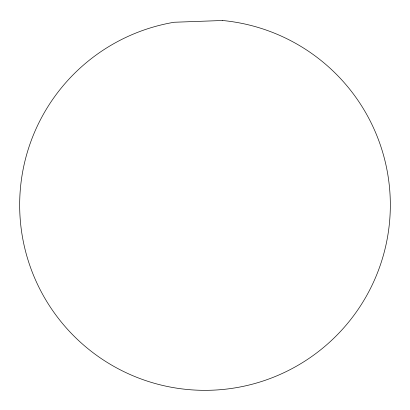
<?xml version="1.0" encoding="UTF-8"?>
<svg xmlns="http://www.w3.org/2000/svg" width="410" height="410" viewBox="0 0 410 410"><rect width="100%" height="100%" fill="white"/><g stroke="black" fill="none" stroke-linecap="round" stroke-linejoin="round"><path stroke-width="0.61" d="M222.492 20.5L174.147 22.258A185.325 185.325 0 0 0 52.418 310.196A185.325 185.325 0 0 0 364.823 298.829A185.325 185.325 0 0 0 222.492 20.5"/></g></svg>
